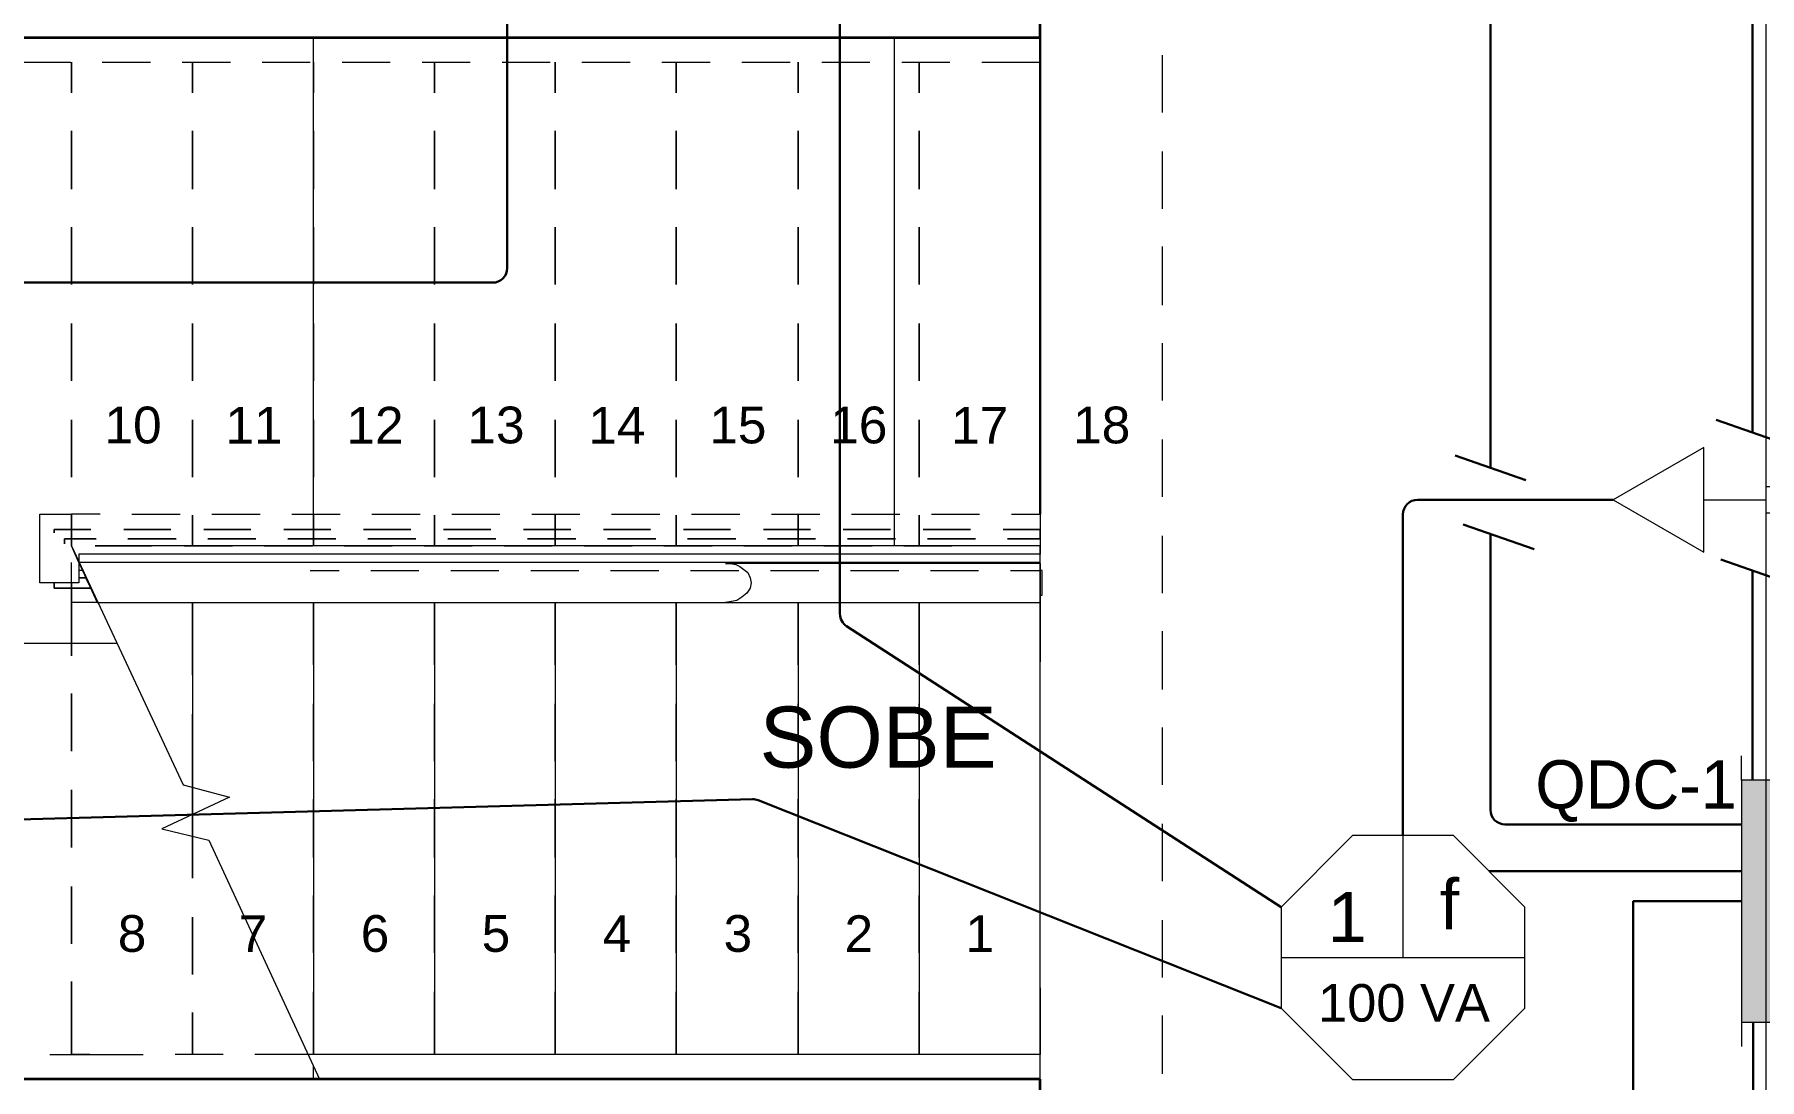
# Model space of a CAD drawing. Header units: millimetres. Extents: x -3501 to 2443, y -1417 to 2787.
# Drawn here: x -2483.1 to -2126.9, y 613.9 to 829.6 of the extents above; entities that cross this region are included whole.
import ezdxf

# ---------------------------------------------------------------- set-up
doc = ezdxf.new("R2010")
doc.units = ezdxf.units.MM
doc.linetypes.add('ACAD_ISO02W100', pattern=[15, 12, -3])
for name, color, linetype, lineweight in [('EL-ELETRODUTOS-ALV', 5, 'Continuous', 30), ('EL-SIMB-P-CIRC', 1, 'Continuous', 20), ('Eletroduto', 160, 'Continuous', 30), ('Pontos Elétricos', 1, 'Continuous', 20), ('TXT e CIRCUITOS', 7, 'Continuous', 30)]:
    doc.layers.add(name, color=color, linetype=linetype, lineweight=lineweight)
doc.layers.add('PDF_Geometry', color=7, linetype='Continuous')
doc.layers.add('Texto', color=7, linetype='Continuous')
doc.styles.add('estilo2', font='arial.ttf', dxfattribs={"height": 60})
doc.styles.add('PDF Arial', font='arial.ttf')
doc.styles.add('PDF Bahnschrift', font='bahnschrift.ttf')
doc.styles.add('txt 2mm', font='arial.ttf', dxfattribs={"height": 100})

# ---------------------------------------------------------------- blocks, each defined once
blk = doc.blocks.new('cx luz oct')
at = {"ltscale": 3}
blk.add_line((43508.7, 29483.7), (43508.7, 29288.7), dxfattribs=at)
blk.add_lwpolyline([(43589.5, 29093.7), (43703.7, 29207.9), (43703.7, 29369.5), (43589.5, 29483.7), (43428, 29483.7), (43313.7, 29369.5), (43313.7, 29207.9), (43428, 29093.7)], close=True, dxfattribs=at)
blk.add_lwpolyline([(43313.7, 29288.7), (43703.7, 29288.7)], dxfattribs=at)
blk = doc.blocks.new('tom baixa')
at = {"layer": 'EL-SIMB-P-CIRC', "color": 1}
for p, q in [((138252.4, 40154.5), (138439.9, 40046.3)), ((138252.4, 39938), (138252.4, 40154.5)), ((138071.3, 40019.8), (138071.3, 40072.8)), ((138071.3, 40072.8), (138124.4, 40072.8)), ((138124.4, 40072.8), (138124.4, 40019.8)), ((138252.4, 40046.3), (138124.4, 40046.3)), ((138439.9, 40046.3), (138252.4, 39938)), ((138124.4, 40019.8), (138071.3, 40019.8))]:
    blk.add_line(p, q, dxfattribs=at)
blk = doc.blocks.new('QDCP')
at = {"layer": 'EL-SIMB-P-CIRC', "ltscale": 3}
h = blk.add_hatch(color=256, dxfattribs=at)
h.dxf.hatch_style = 1
h.paths.add_polyline_path([(46456.8, 27014.3), (46456.8, 26914.3), (46956.8, 26914.3), (46956.8, 27014.3)])
for p, q in [((46456.8, 27014.3), (46406.8, 27014.3)), ((46956.8, 27014.3), (47006.8, 27014.3))]:
    blk.add_line(p, q, dxfattribs=at)
blk.add_lwpolyline([(46456.8, 26914.3), (46956.8, 26914.3), (46956.8, 27014.3), (46456.8, 27014.3)], close=True, dxfattribs=at)

msp = doc.modelspace()

# ---------------------------------------------------------------- linework, layer by layer
at = {"layer": 'Eletroduto'}
for points in [[(-2128.38, 747.48), (-2128.38, 1008.22)], [(-2128.38, 675.7), (-2128.38, 718.95)], [(-2182.76, 656.87), (-2130.64, 656.87)]]:
    msp.add_lwpolyline(points, dxfattribs=at)
for points in [[(-2316.81, 988.81), (-2316.81, 710.01, 0.254505), (-2315.44, 707.49), (-2225.74, 649.49)], [(-2295.95, 988.81), (-2185.51, 988.81, -0.414214), (-2182.51, 985.81), (-2182.51, 740.16)], [(-2385.53, 838.73), (-2385.53, 781.41, -0.414271), (-2388.53, 778.41), (-2553.49, 778.44)], [(-2200.56, 664.24), (-2200.56, 730.57, -0.414214), (-2197.56, 733.57), (-2157.19, 733.57)], [(-2182.51, 726.53), (-2182.51, 669.57, 0.414214), (-2179.51, 666.57), (-2130.64, 666.57)], [(-2553.48, 665.73), (-2334.9, 671.75, -0.101773), (-2333.71, 671.54), (-2225.74, 628.64)], [(-2130.64, 650.7), (-2153, 650.7), (-2153, 424.95, 0.198912), (-2152.12, 422.83), (-2037.26, 307.97)]]:
    msp.add_lwpolyline(points, format="xyb", dxfattribs=at)
at = {"layer": 'Eletroduto', "linetype": 'ACAD_ISO02W100', "ltscale": 3}
msp.add_lwpolyline([(-2128.26, 625.7), (-2128.26, 490.52)], dxfattribs=at)
at = {"layer": 'PDF_Geometry', "lineweight": 35}
for p, q in [((-2275.48, 829.01), (-2275.48, 844.04)), ((-2580.46, 829.01), (-2275.48, 829.01)), ((-2275.48, 613.99), (-2580.46, 613.99)), ((-2275.48, 598.96), (-2275.48, 613.99))]:
    msp.add_line(p, q, dxfattribs=at)
at = {"layer": 'PDF_Geometry', "lineweight": 18}
for points in [[(-2495.59, 1183.93), (-2495.59, 844.04), (-2275.48, 844.04), (-2275.48, 829.01), (-2580.46, 829.01), (-2580.46, 738.01)], [(-2125.64, 844.04), (-2125.64, 434.09), (-2275.48, 434.09), (-2275.48, 613.99), (-2275.48, 619.07), (-2300.46, 619.07), (-2325.43, 619.07), (-2325.43, 631.98)], [(-2485.64, 829.01), (-2475.69, 829.01)], [(-2469.13, 829.01), (-2459.19, 829.01)], [(-2452.62, 829.01), (-2442.68, 829.01)], [(-2436.12, 829.01), (-2426.17, 829.01)], [(-2419.61, 829.01), (-2409.66, 829.01)], [(-2403.1, 829.01), (-2393.15, 829.01)], [(-2386.59, 829.01), (-2376.65, 829.01)], [(-2370.08, 829.01), (-2360.14, 829.01)], [(-2353.58, 829.01), (-2343.63, 829.01)], [(-2337.07, 829.01), (-2327.12, 829.01)], [(-2320.56, 829.01), (-2310.61, 829.01)], [(-2304.05, 829.01), (-2294.11, 829.01)], [(-2287.55, 823.93), (-2275.48, 823.93), (-2275.48, 829.01), (-2287.55, 829.01)], [(-2485.64, 823.93), (-2475.69, 823.93)], [(-2469.13, 823.93), (-2459.19, 823.93)], [(-2452.62, 823.93), (-2442.68, 823.93)], [(-2436.12, 823.93), (-2426.17, 823.93)], [(-2419.61, 823.93), (-2409.66, 823.93)], [(-2403.1, 823.93), (-2393.15, 823.93)], [(-2386.59, 823.93), (-2376.65, 823.93)], [(-2370.08, 823.93), (-2360.14, 823.93)], [(-2353.58, 823.93), (-2343.63, 823.93)], [(-2337.07, 823.93), (-2327.12, 823.93)], [(-2320.56, 823.93), (-2310.61, 823.93)], [(-2304.05, 823.93), (-2294.11, 823.93)], [(-2275.48, 823.93), (-2275.48, 817.58)], [(-2250.3, 825.41), (-2250.3, 813.56)], [(-2275.48, 809.75), (-2275.48, 797.69)], [(-2250.3, 805.52), (-2250.3, 793.67)], [(-2275.48, 789.86), (-2275.48, 778.01)], [(-2250.3, 785.84), (-2250.3, 773.77)], [(-2275.48, 769.96), (-2275.48, 758.11)], [(-2250.3, 765.94), (-2250.3, 754.09)], [(-2275.48, 750.07), (-2275.48, 738.22)], [(-2250.3, 746.05), (-2250.3, 734.2)], [(-2474, 720.65), (-2470.19, 712.4), (-2275.48, 712.4), (-2275.48, 720.65), (-2474, 720.65), (-2475.48, 724.04), (-2475.48, 730.39), (-2475.48, 724.04), (-2452.41, 674.73), (-2442.89, 672.19), (-2456.86, 665.63), (-2447.12, 663.3), (-2424.26, 613.99), (-2580.46, 613.99)], [(-2281.41, 730.6), (-2275.48, 730.6), (-2275.48, 722.35), (-2474, 722.35), (-2474, 720.65), (-2474, 716.42), (-2482.04, 716.42), (-2482.04, 730.6), (-2475.48, 730.6)], [(-2469.56, 730.6), (-2475.48, 730.6), (-2475.48, 724.04)], [(-2462.99, 730.6), (-2453.05, 730.6)], [(-2446.49, 730.6), (-2436.54, 730.6)], [(-2429.98, 730.6), (-2420.03, 730.6)], [(-2413.47, 730.6), (-2403.52, 730.6)], [(-2396.96, 730.6), (-2387.02, 730.6)], [(-2380.46, 730.6), (-2370.51, 730.6)], [(-2363.95, 730.6), (-2354, 730.6)], [(-2347.44, 730.6), (-2337.49, 730.6)], [(-2330.93, 730.6), (-2320.98, 730.6)], [(-2314.42, 730.6), (-2304.48, 730.6)], [(-2297.92, 730.6), (-2287.97, 730.6)], [(-2275.48, 730.39), (-2275.48, 724.04)], [(-2275.48, 713.88), (-2275.06, 713.88), (-2275.06, 718.96), (-2275.48, 718.96), (-2275.48, 724.04), (-2470.61, 724.04), (-2458.97, 724.04)], [(-2452.2, 724.04), (-2442.25, 724.04)], [(-2435.69, 724.04), (-2425.75, 724.04)], [(-2419.19, 724.04), (-2409.24, 724.04)], [(-2402.68, 724.04), (-2392.73, 724.04)], [(-2386.17, 724.04), (-2376.22, 724.04)], [(-2369.66, 724.04), (-2359.71, 724.04)], [(-2353.15, 724.04), (-2343.21, 724.04)], [(-2336.65, 724.04), (-2326.7, 724.04)], [(-2320.14, 724.04), (-2310.19, 724.04)], [(-2303.63, 724.04), (-2293.68, 724.04)], [(-2281.62, 718.96), (-2275.48, 718.96), (-2275.48, 724.04), (-2287.12, 724.04)], [(-2250.3, 726.16), (-2250.3, 714.3)], [(-2470.19, 712.4), (-2475.48, 712.4), (-2475.48, 720.65)], [(-2275.48, 720.44), (-2340.46, 720.44), (-2339.4, 720.44), (-2338.34, 720.23), (-2337.49, 719.81), (-2336.65, 719.17), (-2335.8, 718.54), (-2335.38, 717.48), (-2335.16, 716.42), (-2335.38, 715.36), (-2336.01, 714.3), (-2337.07, 713.46), (-2338.13, 712.82), (-2339.19, 712.61), (-2340.46, 712.4), (-2275.48, 712.4), (-2275.48, 712.61), (-2275.48, 712.82), (-2275.48, 713.46), (-2275.48, 714.09), (-2275.48, 714.73), (-2275.48, 715.57), (-2275.48, 716.42), (-2275.48, 717.48), (-2275.48, 718.32), (-2275.48, 718.96), (-2275.48, 719.59), (-2275.48, 720.02), (-2275.48, 720.44), (-2275.48, 720.02), (-2275.48, 719.59), (-2275.48, 718.96), (-2275.48, 718.32), (-2275.48, 717.48), (-2275.48, 716.42), (-2275.48, 715.57), (-2275.48, 714.73), (-2275.48, 714.09), (-2275.48, 713.46), (-2275.48, 712.82), (-2275.48, 712.61)], [(-2472.52, 717.48), (-2474, 717.48), (-2472.52, 717.48), (-2471.46, 715.36), (-2475.48, 715.36), (-2479.08, 715.36), (-2479.08, 716.42), (-2479.08, 715.36), (-2475.48, 715.36), (-2471.46, 715.36)], [(-2473.15, 718.96), (-2474, 718.96)], [(-2426.17, 718.96), (-2420.24, 718.96)], [(-2413.68, 718.96), (-2403.74, 718.96)], [(-2397.17, 718.96), (-2387.23, 718.96)], [(-2380.67, 718.96), (-2370.72, 718.96)], [(-2364.16, 718.96), (-2354.21, 718.96)], [(-2347.65, 718.96), (-2337.7, 718.96)], [(-2331.14, 718.96), (-2321.2, 718.96)], [(-2314.64, 718.96), (-2304.69, 718.96)], [(-2298.13, 718.96), (-2288.18, 718.96)], [(-2450.51, 697.37), (-2450.51, 712.4), (-2450.51, 674.09), (-2450.51, 668.59), (-2450.51, 674.09), (-2450.51, 689.33)], [(-2325.43, 699.49), (-2325.43, 712.4), (-2325.43, 619.07), (-2350.61, 619.07), (-2375.59, 619.07), (-2400.56, 619.07), (-2425.53, 619.07), (-2426.59, 619.07), (-2437.6, 619.07)], [(-2425.53, 699.49), (-2425.53, 712.4), (-2425.53, 619.07), (-2425.53, 631.98)], [(-2400.56, 699.49), (-2400.56, 712.4), (-2400.56, 619.07), (-2400.56, 631.98)], [(-2375.59, 699.49), (-2375.59, 712.4), (-2375.59, 619.07), (-2375.59, 631.98)], [(-2350.61, 699.49), (-2350.61, 712.4), (-2350.61, 619.07), (-2350.61, 631.98)], [(-2300.46, 699.49), (-2300.46, 712.4), (-2300.46, 619.07), (-2300.46, 631.98)], [(-2275.48, 632.82), (-2275.48, 619.07), (-2275.48, 713.88), (-2275.48, 700.12)], [(-2250.3, 706.47), (-2250.3, 694.41)], [(-2425.53, 679.59), (-2425.53, 691.45)], [(-2400.56, 679.59), (-2400.56, 691.45)], [(-2375.59, 679.59), (-2375.59, 691.45)], [(-2350.61, 679.59), (-2350.61, 691.45)], [(-2325.43, 679.59), (-2325.43, 691.45)], [(-2300.46, 679.59), (-2300.46, 691.45)], [(-2275.48, 680.44), (-2275.48, 692.29)], [(-2250.3, 686.58), (-2250.3, 674.73)], [(-2425.53, 659.7), (-2425.53, 671.76)], [(-2400.56, 659.7), (-2400.56, 671.76)], [(-2375.59, 659.7), (-2375.59, 671.76)], [(-2350.61, 659.7), (-2350.61, 671.76)], [(-2325.43, 659.7), (-2325.43, 671.76)], [(-2300.46, 659.7), (-2300.46, 671.76)], [(-2275.48, 660.55), (-2275.48, 672.4)], [(-2250.3, 666.68), (-2250.3, 654.83)], [(-2425.53, 640.02), (-2425.53, 651.87)], [(-2400.56, 640.02), (-2400.56, 651.87)], [(-2375.59, 640.02), (-2375.59, 651.87)], [(-2350.61, 640.02), (-2350.61, 651.87)], [(-2325.43, 640.02), (-2325.43, 651.87)], [(-2300.46, 640.02), (-2300.46, 651.87)], [(-2275.48, 640.65), (-2275.48, 652.5)], [(-2250.3, 646.79), (-2250.3, 634.94)], [(-2471.67, 619.07), (-2475.48, 619.07), (-2475.48, 634.09), (-2475.48, 619.07)], [(-2250.3, 627.11), (-2250.3, 615.04)], [(-2479.93, 619.07), (-2471.67, 619.07), (-2460.67, 619.07)], [(-2444.16, 619.07), (-2454.11, 619.07)], [(-2482.47, 613.99), (-2471.67, 613.99), (-2459.61, 613.99)], [(-2443.1, 613.99), (-2452.84, 613.99)], [(-2275.48, 613.99), (-2424.26, 613.99), (-2436.33, 613.99)]]:
    msp.add_lwpolyline(points, dxfattribs=at)
at = {"layer": 'PDF_Geometry', "color": 8, "lineweight": 18, "true_color": 0x787878}
for points in [[(-2425.53, 724.04), (-2425.53, 829.01)], [(-2305.53, 724.04), (-2305.53, 829.01)], [(-2466.17, 703.93), (-2580.46, 703.93)], [(-2425.53, 613.99), (-2425.53, 616.74)]]:
    msp.add_lwpolyline(points, dxfattribs=at)
at = {"layer": 'PDF_Geometry', "lineweight": 18}
for points in [[(-2475.48, 817.58), (-2475.48, 823.93)], [(-2450.51, 817.58), (-2450.51, 823.93)], [(-2425.53, 817.58), (-2425.53, 823.93)], [(-2400.56, 817.58), (-2400.56, 823.93)], [(-2375.59, 817.58), (-2375.59, 823.93)], [(-2350.61, 817.58), (-2350.61, 823.93)], [(-2325.43, 817.58), (-2325.43, 823.93)], [(-2300.46, 817.58), (-2300.46, 823.93)], [(-2475.48, 797.69), (-2475.48, 809.75)], [(-2450.51, 797.69), (-2450.51, 809.75)], [(-2425.53, 797.69), (-2425.53, 809.75)], [(-2400.56, 797.69), (-2400.56, 809.75)], [(-2375.59, 797.69), (-2375.59, 809.75)], [(-2350.61, 797.69), (-2350.61, 809.75)], [(-2325.43, 797.69), (-2325.43, 809.75)], [(-2300.46, 797.69), (-2300.46, 809.75)], [(-2475.48, 778.01), (-2475.48, 789.86)], [(-2450.51, 778.01), (-2450.51, 789.86)], [(-2425.53, 778.01), (-2425.53, 789.86)], [(-2400.56, 778.01), (-2400.56, 789.86)], [(-2375.59, 778.01), (-2375.59, 789.86)], [(-2350.61, 778.01), (-2350.61, 789.86)], [(-2325.43, 778.01), (-2325.43, 789.86)], [(-2300.46, 778.01), (-2300.46, 789.86)], [(-2475.48, 758.11), (-2475.48, 769.96)], [(-2450.51, 758.11), (-2450.51, 769.96)], [(-2425.53, 758.11), (-2425.53, 769.96)], [(-2400.56, 758.11), (-2400.56, 769.96)], [(-2375.59, 758.11), (-2375.59, 769.96)], [(-2350.61, 758.11), (-2350.61, 769.96)], [(-2325.43, 758.11), (-2325.43, 769.96)], [(-2300.46, 758.11), (-2300.46, 769.96)], [(-2475.48, 738.22), (-2475.48, 750.07)], [(-2450.51, 738.22), (-2450.51, 750.07)], [(-2425.53, 738.22), (-2425.53, 750.07)], [(-2400.56, 738.22), (-2400.56, 750.07)], [(-2375.59, 738.22), (-2375.59, 750.07)], [(-2350.61, 738.22), (-2350.61, 750.07)], [(-2325.43, 738.22), (-2325.43, 750.07)], [(-2300.46, 738.22), (-2300.46, 750.07)], [(-2450.51, 724.04), (-2450.51, 730.39)], [(-2425.53, 724.04), (-2425.53, 730.39)], [(-2400.56, 724.04), (-2400.56, 730.39)], [(-2375.59, 724.04), (-2375.59, 730.39)], [(-2350.61, 724.04), (-2350.61, 730.39)], [(-2325.43, 724.04), (-2325.43, 730.39)], [(-2300.46, 724.04), (-2300.46, 730.39)], [(-2479.08, 727.43), (-2479.08, 726.79), (-2479.08, 727.43), (-2471.46, 727.43)], [(-2454.95, 727.43), (-2464.69, 727.43)], [(-2438.44, 727.43), (-2448.18, 727.43)], [(-2421.94, 727.43), (-2431.67, 727.43)], [(-2405.43, 727.43), (-2415.16, 727.43)], [(-2388.92, 727.43), (-2398.66, 727.43)], [(-2372.41, 727.43), (-2382.15, 727.43)], [(-2355.9, 727.43), (-2365.64, 727.43)], [(-2339.4, 727.43), (-2349.13, 727.43)], [(-2322.89, 727.43), (-2332.62, 727.43)], [(-2306.38, 727.43), (-2316.12, 727.43)], [(-2289.87, 727.43), (-2299.61, 727.43)], [(-2275.48, 727.43), (-2283.1, 727.43), (-2275.48, 727.43), (-2275.48, 725.52), (-2282.25, 725.52), (-2275.48, 725.52)], [(-2476.96, 725.52), (-2476.96, 724.46), (-2476.96, 725.52), (-2470.4, 725.52)], [(-2453.89, 725.52), (-2463.84, 725.52)], [(-2437.39, 725.52), (-2447.33, 725.52)], [(-2420.88, 725.52), (-2430.83, 725.52)], [(-2404.37, 725.52), (-2414.32, 725.52)], [(-2387.86, 725.52), (-2397.81, 725.52)], [(-2371.35, 725.52), (-2381.3, 725.52)], [(-2354.85, 725.52), (-2364.79, 725.52)], [(-2338.34, 725.52), (-2348.29, 725.52)], [(-2321.83, 725.52), (-2331.78, 725.52)], [(-2305.32, 725.52), (-2315.27, 725.52)], [(-2288.82, 725.52), (-2298.76, 725.52)], [(-2475.48, 716.42), (-2475.48, 701.39)], [(-2471.46, 715.36), (-2472.52, 717.48)], [(-2475.48, 693.56), (-2475.48, 681.71)], [(-2475.48, 673.67), (-2475.48, 661.82)], [(-2450.51, 668.59), (-2450.51, 664.14), (-2450.51, 655.47), (-2450.51, 664.14)], [(-2475.48, 653.77), (-2475.48, 641.92)], [(-2450.51, 647.43), (-2450.51, 635.57)], [(-2450.51, 627.74), (-2450.51, 619.07)]]:
    msp.add_lwpolyline(points, close=True, dxfattribs=at)
at = {"layer": 'TXT e CIRCUITOS'}
for p, q in [((-2275.48, 829.01), (-2275.48, 730.6)), ((-2135.89, 750.11), (-2121.29, 744.99)), ((-2189.81, 742.71), (-2175.2, 737.6)), ((-2188.11, 728.49), (-2173.5, 723.38)), ((-2134.95, 721.25), (-2120.34, 716.14))]:
    msp.add_line(p, q, dxfattribs=at)

# ---------------------------------------------------------------- block references
at = {"layer": 'EL-ELETRODUTOS-ALV', "ltscale": 3, "xscale": -0.1, "yscale": 0.1, "zscale": 0.1, "rotation": 359.9999999999994}
msp.add_blockref('tom baixa', (11686.8, -3271.06), dxfattribs=at)
at = {"layer": 'EL-SIMB-P-CIRC', "xscale": 0.1, "yscale": 0.1, "zscale": 0.1, "rotation": 89.99999999999997}
msp.add_blockref('QDCP', (570.79, -4019.98), dxfattribs=at)
at = {"layer": 'Pontos Elétricos', "xscale": 0.1291005291005304, "yscale": 0.1291005291005304, "zscale": 0.1291005291005304}
msp.add_blockref('cx luz oct', (-7817.56, -3142.12), dxfattribs=at)

# ---------------------------------------------------------------- texts
at = {"layer": 'Texto', "attachment_point": 4, "style": 'PDF Arial'}
for s, insert, char_height in [('10', (-2468.67, 748.97), 7.594), ('11', (-2443.69, 748.97), 7.594), ('12', (-2418.72, 748.97), 7.594), ('13', (-2393.74, 748.97), 7.594), ('14', (-2368.77, 748.97), 7.594), ('15', (-2343.79, 748.97), 7.594), ('16', (-2318.82, 748.97), 7.594), ('17', (-2293.85, 748.97), 7.594), ('18', (-2268.66, 748.97), 7.594), ('SOBE', (-2333.42, 684.49), 12.611), ('8', (-2465.92, 643.99), 7.59), ('7', (-2440.94, 643.99), 7.59), ('6', (-2415.76, 643.99), 7.59), ('5', (-2390.79, 643.99), 7.59), ('4', (-2365.81, 643.99), 7.59), ('3', (-2340.84, 643.99), 7.59), ('2', (-2315.87, 643.99), 7.59), ('1', (-2290.89, 643.99), 7.59)]:
    msp.add_mtext(s, dxfattribs=dict(at, insert=insert, char_height=char_height))
at = {"layer": 'TXT e CIRCUITOS', "insert": (-2173.23, 673.43), "char_height": 10, "attachment_point": 4, "style": 'PDF Bahnschrift'}
msp.add_mtext('QDC-1', dxfattribs=at)
at = {"layer": 'TXT e CIRCUITOS', "ltscale": 3, "attachment_point": 1}
for s, width, gutter_width, insert, char_height, style in [('f', 19.6112, 51.64, (-2192.96, 655.24), 10.33, 'txt 2mm'), ('1', 19.6112, 51.64, (-2216.09, 652.58), 10.33, 'txt 2mm'), ('100 VA', 42.6066, 38.73, (-2218.1, 633.59), 7.746, 'estilo2')]:
    msp.add_mtext_dynamic_manual_height_columns(s, width=width, gutter_width=gutter_width, heights=[0], dxfattribs=dict(at, insert=insert, char_height=char_height, style=style))

doc.saveas('drawing.dxf')
